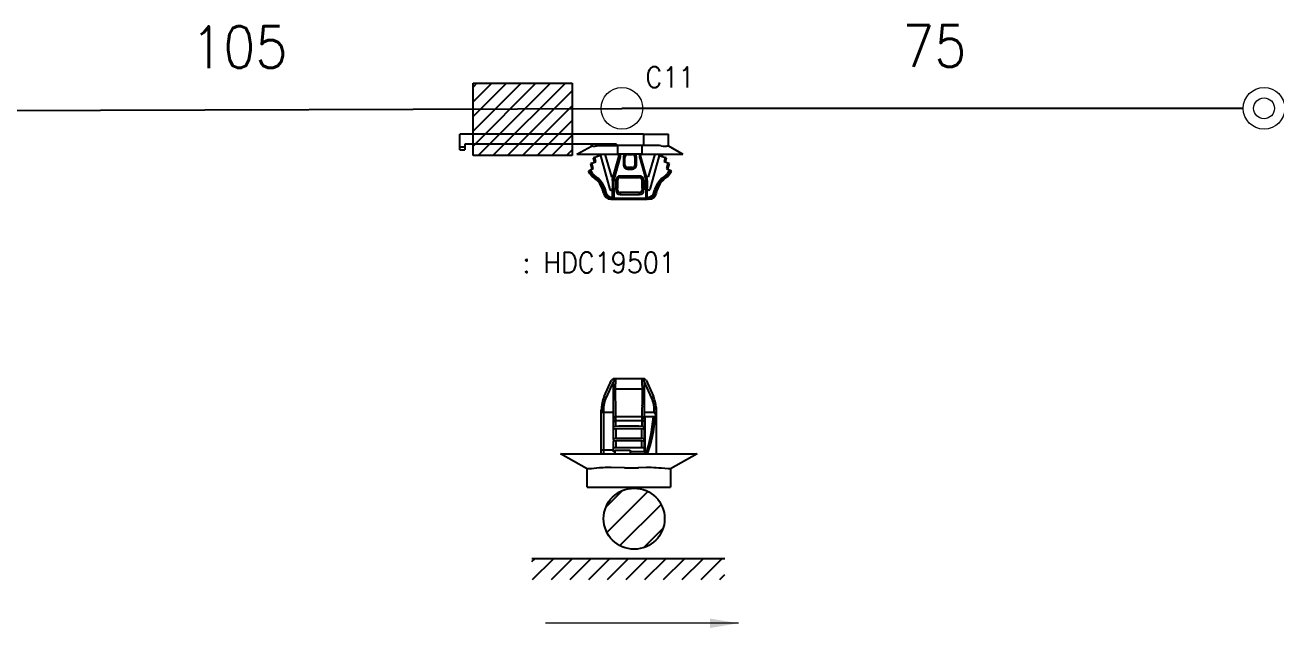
# Model space of a CAD drawing. Header units: inches. Extents: x 47316 to 59086, y 3141 to 11743.
# Drawn here: x 58626.4 to 58776.5, y 7180.2 to 7252.5 of the extents above; entities that cross this region are included whole.
import ezdxf

# ---------------------------------------------------------------- set-up
doc = ezdxf.new("R2010")
doc.units = ezdxf.units.IN
doc.header["$MEASUREMENT"] = 0
doc.layers.add('Beschreibung', color=7, linetype='Continuous', lineweight=25)
doc.styles.get("Standard").update_dxf_attribs({"font": ''})
doc.styles.get('Standard').set_extended_font_data('SimSun')
doc.linetypes.add('_VH_OTCON', pattern='A,0.0001,[7,VeSys.shx,S=0.1,R=0,X=0,Y=0],-0.4,[7,VeSys.shx,S=0.1,R=0,X=0,Y=0],-0.4,["X",Standard,S=1,R=0,X=-0.5,Y=-0.5],-0.0001,[7,VeSys.shx,S=0.1,R=0,X=0,Y=0],-0.4', length=1.2002)

msp = doc.modelspace()

# ---------------------------------------------------------------- linework, layer by layer
at = {"color": 0, "lineweight": -3}
for p, q in [((58687.71, 7245.56), (58680.18, 7238.02)), ((58685.94, 7245.56), (58680.18, 7239.79)), ((58684.18, 7245.56), (58680.18, 7241.56)), ((58682.41, 7245.56), (58680.18, 7243.33)), ((58680.64, 7245.56), (58680.18, 7245.09)), ((58680.18, 7236.87), (58680.18, 7245.56)), ((58680.18, 7245.56), (58692.08, 7245.56)), ((58689.48, 7245.56), (58680.79, 7236.87)), ((58691.25, 7245.56), (58682.56, 7236.87)), ((58692.08, 7245.56), (58692.08, 7236.87)), ((58692.08, 7244.63), (58684.32, 7236.87)), ((58692.08, 7242.86), (58686.09, 7236.87)), ((58692.08, 7241.09), (58687.86, 7236.87)), ((58700.62, 7239.43), (58678.6, 7239.43)), ((58692.08, 7239.32), (58689.63, 7236.87)), ((58697.38, 7238.23), (58679.2, 7238.23)), ((58695.78, 7238.08), (58696.84, 7238.1)), ((58696.84, 7238.1), (58697.38, 7238.1)), ((58701.39, 7238.1), (58700.62, 7238.1)), ((58701.96, 7238.1), (58701.39, 7238.1)), ((58692.08, 7236.87), (58680.18, 7236.87)), ((58692.08, 7237.56), (58691.4, 7236.87)), ((58695.98, 7232.37), (58696.07, 7232.13)), ((58696.07, 7232.13), (58696.22, 7231.92)), ((58696.23, 7232.2), (58696.17, 7232.33)), ((58696.22, 7231.92), (58696.38, 7231.79)), ((58696.38, 7232.01), (58696.23, 7232.2)), ((58696.58, 7231.88), (58696.38, 7232.01)), ((58696.38, 7231.79), (58696.58, 7231.69)), ((58696.74, 7231.83), (58696.58, 7231.88)), ((58696.91, 7231.81), (58696.74, 7231.83)), ((58701.14, 7231.82), (58701.08, 7231.81)), ((58701.39, 7231.87), (58701.14, 7231.82)), ((58701.6, 7232), (58701.39, 7231.87)), ((58701.57, 7231.77), (58701.77, 7231.92)), ((58701.75, 7232.18), (58701.6, 7232)), ((58701.84, 7232.41), (58701.75, 7232.18)), ((58701.77, 7231.92), (58701.92, 7232.13)), ((58701.92, 7232.13), (58702.01, 7232.37)), ((58696.58, 7231.69), (58696.79, 7231.64)), ((58696.79, 7231.64), (58696.91, 7231.63)), ((58696.95, 7231.64), (58696.98, 7231.65)), ((58696.98, 7231.65), (58697.07, 7231.72)), ((58701.01, 7231.65), (58700.91, 7231.72)), ((58701.04, 7231.64), (58701.01, 7231.65)), ((58701.08, 7231.63), (58701.33, 7231.67)), ((58701.33, 7231.67), (58701.57, 7231.77)), ((58697.26, 7209.85, 0), (58697.22, 7209.06, 0)), ((58697.28, 7210, 0), (58697.26, 7209.85, 0)), ((58697.29, 7210.04, 0), (58697.28, 7210, 0)), ((58697.3, 7210.05, 0), (58697.29, 7210.04, 0)), ((58697.31, 7210.06, 0), (58697.3, 7210.05, 0)), ((58697.31, 7210.06, 0), (58697.31, 7210.06, 0)), ((58700.42, 7210.06, 0), (58700.41, 7210.06, 0)), ((58700.43, 7210.05, 0), (58700.42, 7210.06, 0)), ((58700.42, 7210.06, 0), (58700.42, 7210.06, 0)), ((58700.44, 7210.03, 0), (58700.43, 7210.05, 0)), ((58700.46, 7209.95, 0), (58700.44, 7210.03, 0)), ((58700.48, 7209.67, 0), (58700.46, 7209.95, 0)), ((58700.51, 7208.83, 0), (58700.48, 7209.67, 0)), ((58697.22, 7209.06, 0), (58697.22, 7208.83, 0)), ((58702.15, 7206.66, 0), (58702.14, 7206.69, 0)), ((58702.15, 7206.59, 0), (58702.15, 7206.66, 0)), ((58695.56, 7206.1, 0), (58695.56, 7206.09, 0)), ((58695.56, 7206.09, 0), (58695.57, 7206.09, 0)), ((58695.57, 7206.09, 0), (58695.57, 7206.09, 0)), ((58695.57, 7206.09, 0), (58695.58, 7206.08, 0)), ((58695.58, 7206.08, 0), (58695.62, 7206.07, 0)), ((58695.62, 7206.07, 0), (58695.81, 7206.06, 0)), ((58697.03, 7204.26, 0), (58697.01, 7204.22, 0)), ((58697.05, 7204.28, 0), (58697.03, 7204.26, 0)), ((58697.11, 7204.32, 0), (58697.05, 7204.28, 0)), ((58697.26, 7204.35, 0), (58697.11, 7204.32, 0)), ((58700.54, 7204.34, 0), (58700.46, 7204.35, 0)), ((58700.67, 7204.29, 0), (58700.54, 7204.34, 0)), ((58700.71, 7204.25, 0), (58700.67, 7204.29, 0)), ((58700.71, 7204.22, 0), (58700.71, 7204.25, 0)), ((58695.56, 7201.6, 0), (58695.56, 7201.59, 0)), ((58695.56, 7201.59, 0), (58695.57, 7201.59, 0)), ((58695.57, 7201.59, 0), (58695.57, 7201.59, 0)), ((58695.57, 7201.59, 0), (58695.58, 7201.58, 0)), ((58695.58, 7201.58, 0), (58695.62, 7201.57, 0)), ((58695.62, 7201.57, 0), (58695.81, 7201.56, 0)), ((58701.04, 7201.09, 0), (58700.93, 7201.06, 0)), ((58701.16, 7201.19, 0), (58701.04, 7201.09, 0)), ((58693.87, 7199.28, 0), (58693.86, 7199.28, 0)), ((58693.86, 7199.28, 0), (58693.86, 7199.28, 0)), ((58693.92, 7199.29, 0), (58693.87, 7199.29, 0)), ((58693.87, 7199.29, 0), (58693.87, 7199.28, 0)), ((58694.39, 7199.29, 0), (58693.92, 7199.29, 0)), ((58701, 7199.42, 0), (58700, 7199.4, 0)), ((58701.49, 7199.42, 0), (58701, 7199.42, 0)), ((58703.83, 7199.29, 0), (58703.58, 7199.28, 0)), ((58703.85, 7199.29, 0), (58703.83, 7199.29, 0)), ((58703.86, 7199.29, 0), (58703.85, 7199.29, 0)), ((58703.86, 7199.28, 0), (58703.86, 7199.29, 0)), ((58703.86, 7199.28, 0), (58703.86, 7199.28, 0)), ((58703.86, 7199.28, 0), (58703.86, 7199.28, 0)), ((58696.12, 7194.69, 0), (58698.09, 7196.67, 0)), ((58696.22, 7191.65, 0), (58701.13, 7196.56, 0)), ((58697.77, 7190.06, 0), (58702.73, 7195.01, 0)), ((58700.67, 7189.82, 0), (58702.96, 7192.11, 0)), ((58687.24, 7188.15, 0), (58687.57, 7188.48, 0)), ((58710.39, 7188.48, 0), (58687.24, 7188.48, 0)), ((58687.32, 7185.99, 0), (58689.82, 7188.48, 0)), ((58689.57, 7185.99, 0), (58692.06, 7188.48, 0)), ((58691.81, 7185.99, 0), (58694.31, 7188.48, 0)), ((58694.06, 7185.99, 0), (58696.55, 7188.48, 0)), ((58696.3, 7185.99, 0), (58698.8, 7188.48, 0)), ((58698.55, 7185.99, 0), (58701.04, 7188.48, 0)), ((58700.79, 7185.99, 0), (58703.29, 7188.48, 0)), ((58703.04, 7185.99, 0), (58705.53, 7188.48, 0)), ((58705.28, 7185.99, 0), (58707.78, 7188.48, 0)), ((58707.53, 7185.99, 0), (58710.02, 7188.48, 0)), ((58709.77, 7185.99, 0), (58710.39, 7186.61, 0))]:
    msp.add_line(p, q, dxfattribs=at)
at = {"color": 0, "linetype": '_VH_OTCON', "lineweight": -2, "ltscale": 5}
for p in [(58604.99, 7242.22), (58772.58, 7242.54)]:
    msp.add_line(p, (58698.03, 7242.54), dxfattribs=at)
at = {"color": 0, "lineweight": -3, "ltscale": 0.065}
msp.add_line((58678.6, 7237.87), (58678.6, 7239.43), dxfattribs=at)
at = {"color": 0, "lineweight": -3, "ltscale": 0.055515}
for p, q in [((58700.62, 7239.43), (58700.62, 7238.1)), ((58693.86, 7197.06, 0), (58693.86, 7199.28, 0)), ((58703.86, 7199.28, 0), (58703.86, 7197.06, 0))]:
    msp.add_line(p, q, dxfattribs=at)
at = {"color": 0, "lineweight": -3, "ltscale": 0.125}
msp.add_line((58700.62, 7239.43), (58703.62, 7239.43), dxfattribs=at)
at = {"color": 0, "lineweight": -3, "ltscale": 0.058097}
msp.add_line((58703.62, 7238.04), (58703.62, 7239.43), dxfattribs=at)
at = {"color": 0, "lineweight": -3, "ltscale": 0.025}
for p, q in [((58679.2, 7237.87), (58678.6, 7237.87)), ((58678.6, 7237.57), (58679.2, 7237.57)), ((58698.69, 7237), (58699.29, 7237)), ((58699.29, 7235.44), (58698.69, 7235.44)), ((58698.69, 7235.26), (58699.29, 7235.26))]:
    msp.add_line(p, q, dxfattribs=at)
at = {"color": 0, "lineweight": -3, "ltscale": 0.0125}
for p, q in [((58678.6, 7237.57), (58678.6, 7237.87)), ((58679.2, 7237.87), (58679.2, 7237.57)), ((58697.67, 7236.73), (58697.67, 7237.03)), ((58700.31, 7236.73), (58700.31, 7237.03)), ((58695.81, 7201.56, 0), (58695.81, 7201.06, 0))]:
    msp.add_line(p, q, dxfattribs=at)
at = {"color": 0, "lineweight": -3, "ltscale": 0.015}
msp.add_line((58679.2, 7238.23), (58679.2, 7237.87), dxfattribs=at)
at = {"color": 0, "lineweight": -3, "ltscale": 0.082984}
msp.add_line((58692.64, 7237.03), (58694.38, 7238), dxfattribs=at)
at = {"color": 0, "lineweight": -3, "ltscale": 0.009625}
msp.add_line((58694.38, 7238), (58694.38, 7238.23), dxfattribs=at)
at = {"color": 0, "lineweight": -3, "ltscale": 0.031039}
msp.add_line((58695.03, 7238.03), (58695.78, 7238.08), dxfattribs=at)
at = {"color": 0, "lineweight": -3, "ltscale": 0.005515}
msp.add_line((58697.38, 7238.23), (58697.38, 7238.1), dxfattribs=at)
at = {"color": 0, "lineweight": -3, "ltscale": 0.0075}
for p, q in [((58697.38, 7238.1), (58697.56, 7238.1)), ((58700.62, 7238.1), (58700.44, 7238.1)), ((58698.39, 7236.7), (58698.21, 7236.7)), ((58699.77, 7236.7), (58699.59, 7236.7)), ((58698.39, 7235.74), (58698.21, 7235.74)), ((58698.69, 7235.44), (58698.69, 7235.26)), ((58699.29, 7235.44), (58699.29, 7235.26)), ((58699.77, 7235.74), (58699.59, 7235.74)), ((58697.34, 7233.94), (58697.52, 7233.94)), ((58697.34, 7233.88), (58697.52, 7233.88)), ((58697.82, 7234.24), (58697.82, 7234.42)), ((58700.16, 7234.24), (58700.16, 7234.42)), ((58700.46, 7233.94), (58700.64, 7233.94)), ((58700.46, 7233.88), (58700.64, 7233.88)), ((58696.91, 7231.81), (58696.91, 7231.63)), ((58701.08, 7231.81), (58701.08, 7231.63))]:
    msp.add_line(p, q, dxfattribs=at)
at = {"color": 0, "lineweight": -3, "ltscale": 0.044551}
msp.add_line((58697.56, 7237.03), (58697.56, 7238.1), dxfattribs=at)
at = {"color": 0, "lineweight": -3, "ltscale": 0.12}
for p, q in [((58700.44, 7238.1), (58697.56, 7238.1)), ((58700.44, 7237.03), (58697.56, 7237.03))]:
    msp.add_line(p, q, dxfattribs=at)
at = {"color": 0, "lineweight": -3, "ltscale": 0.001282}
msp.add_line((58700.44, 7238.1), (58700.44, 7238.07), dxfattribs=at)
at = {"color": 0, "lineweight": -3, "ltscale": 0.04327}
msp.add_line((58700.44, 7238.07), (58700.44, 7237.03), dxfattribs=at)
at = {"color": 0, "lineweight": -3, "ltscale": 0.000679}
msp.add_line((58703.62, 7238.04), (58703.6, 7238.04), dxfattribs=at)
at = {"color": 0, "lineweight": -3, "ltscale": 0.083533}
msp.add_line((58703.62, 7238.04), (58705.36, 7237.03), dxfattribs=at)
at = {"color": 0, "lineweight": -3, "ltscale": 0.027465}
for p, q in [((58692.64, 7237.03), (58693.29, 7237.03)), ((58704.7, 7237.03), (58705.36, 7237.03))]:
    msp.add_line(p, q, dxfattribs=at)
at = {"color": 0, "lineweight": -3, "ltscale": 0.177535}
for p, q in [((58693.29, 7237.03), (58697.56, 7237.03)), ((58700.44, 7237.03), (58704.7, 7237.03))]:
    msp.add_line(p, q, dxfattribs=at)
at = {"color": 0, "lineweight": -3, "ltscale": 0.007528}
msp.add_line((58694.77, 7236.64), (58694.6, 7236.59), dxfattribs=at)
at = {"color": 0, "lineweight": -3, "ltscale": 0.021471}
for p, q in [((58694.6, 7236.59), (58694.72, 7236.09)), ((58694.89, 7236.14), (58694.77, 7236.64)), ((58703.22, 7236.64), (58703.09, 7236.14)), ((58703.27, 7236.09), (58703.39, 7236.59))]:
    msp.add_line(p, q, dxfattribs=at)
at = {"color": 0, "lineweight": -3, "ltscale": 0.030681}
for p, q in [((58695.47, 7236.88), (58694.77, 7236.64)), ((58702.52, 7236.88), (58703.22, 7236.64))]:
    msp.add_line(p, q, dxfattribs=at)
at = {"color": 0, "lineweight": -3, "ltscale": 0.002501}
for p, q in [((58695.1, 7237.03), (58695.11, 7236.97)), ((58702.88, 7236.97), (58702.88, 7237.03))]:
    msp.add_line(p, q, dxfattribs=at)
at = {"color": 0, "lineweight": -3, "ltscale": 0.008851}
for p, q in [((58695.11, 7236.97), (58695.11, 7236.76)), ((58702.88, 7236.97), (58702.88, 7236.76))]:
    msp.add_line(p, q, dxfattribs=at)
at = {"color": 0, "lineweight": -3, "ltscale": 0.013976}
for p, q in [((58695.11, 7236.97), (58695.44, 7236.97)), ((58702.55, 7236.97), (58702.88, 7236.97))]:
    msp.add_line(p, q, dxfattribs=at)
at = {"color": 0, "lineweight": -3, "ltscale": 0.002595}
for p, q in [((58695.44, 7236.97), (58695.42, 7237.03)), ((58702.56, 7237.03), (58702.55, 7236.97))]:
    msp.add_line(p, q, dxfattribs=at)
at = {"color": 0, "lineweight": -3, "ltscale": 0.003887}
for p, q in [((58695.44, 7236.97), (58695.47, 7236.88)), ((58702.55, 7236.97), (58702.52, 7236.88))]:
    msp.add_line(p, q, dxfattribs=at)
at = {"color": 0, "lineweight": -3, "ltscale": 0.175583}
for p, q in [((58695.47, 7236.88), (58696.59, 7232.82)), ((58702.52, 7236.88), (58701.4, 7232.82))]:
    msp.add_line(p, q, dxfattribs=at)
at = {"color": 0, "lineweight": -3, "ltscale": 0.117275}
for p, q in [((58695.99, 7237.03), (58696.79, 7234.33)), ((58701.99, 7237.03), (58701.2, 7234.33))]:
    msp.add_line(p, q, dxfattribs=at)
at = {"color": 0, "lineweight": -3, "ltscale": 0.11676}
for p, q in [((58696.92, 7234.03), (58697.67, 7236.73)), ((58697.82, 7236.71), (58697.07, 7234.01)), ((58700.16, 7236.71), (58700.91, 7234.01)), ((58701.06, 7234.03), (58700.31, 7236.73))]:
    msp.add_line(p, q, dxfattribs=at)
at = {"color": 0, "lineweight": -3, "ltscale": 0.006308}
for p, q in [((58697.82, 7236.71), (58697.67, 7236.73)), ((58700.16, 7236.71), (58700.31, 7236.73)), ((58697.07, 7234.01), (58696.92, 7234.03)), ((58700.91, 7234.01), (58701.06, 7234.03))]:
    msp.add_line(p, q, dxfattribs=at)
at = {"color": 0, "lineweight": -3, "ltscale": 0.013352}
for p, q in [((58697.82, 7237.03), (58697.82, 7236.71)), ((58700.16, 7237.03), (58700.16, 7236.71)), ((58695.56, 7201.06, 0), (58695.56, 7201.6, 0))]:
    msp.add_line(p, q, dxfattribs=at)
at = {"color": 0, "lineweight": -3, "ltscale": 0.04}
for p, q in [((58698.21, 7236.7), (58698.21, 7235.74)), ((58698.39, 7235.74), (58698.39, 7236.7)), ((58699.59, 7236.7), (58699.59, 7235.74)), ((58699.77, 7235.74), (58699.77, 7236.7))]:
    msp.add_line(p, q, dxfattribs=at)
at = {"color": 0, "lineweight": -3, "ltscale": 0.001247}
for p, q in [((58698.69, 7237.03), (58698.69, 7237)), ((58699.29, 7237.03), (58699.29, 7237))]:
    msp.add_line(p, q, dxfattribs=at)
at = {"color": 0, "lineweight": -3, "ltscale": 0.007529}
for p, q in [((58703.39, 7236.59), (58703.22, 7236.64)), ((58694.43, 7235.98), (58694.25, 7235.92)), ((58703.73, 7235.92), (58703.56, 7235.98))]:
    msp.add_line(p, q, dxfattribs=at)
at = {"color": 0, "lineweight": -3, "ltscale": 0.003397}
for p, q in [((58694.01, 7235.02), (58694.09, 7235.06)), ((58703.97, 7235.02), (58703.9, 7235.06))]:
    msp.add_line(p, q, dxfattribs=at)
at = {"color": 0, "lineweight": -3, "ltscale": 0.019002}
for p, q in [((58694.24, 7234.63), (58694.01, 7235.02)), ((58703.75, 7234.63), (58703.97, 7235.02))]:
    msp.add_line(p, q, dxfattribs=at)
at = {"color": 0, "lineweight": -3, "ltscale": 0.007407}
for p, q in [((58694.25, 7235.14), (58694.09, 7235.06)), ((58703.9, 7235.06), (58703.74, 7235.14))]:
    msp.add_line(p, q, dxfattribs=at)
at = {"color": 0, "lineweight": -3, "ltscale": 0.020802}
for p, q in [((58694.09, 7235.06), (58694.33, 7234.63)), ((58703.66, 7234.63), (58703.9, 7235.06))]:
    msp.add_line(p, q, dxfattribs=at)
at = {"color": 0, "lineweight": -3, "ltscale": 0.029976}
for p, q in [((58694.25, 7235.92), (58694.43, 7235.23)), ((58703.56, 7235.23), (58703.73, 7235.92))]:
    msp.add_line(p, q, dxfattribs=at)
at = {"color": 0, "lineweight": -3, "ltscale": 0.016059}
for p, q in [((58694.59, 7235.31), (58694.25, 7235.14)), ((58703.4, 7235.31), (58703.74, 7235.14))]:
    msp.add_line(p, q, dxfattribs=at)
at = {"color": 0, "lineweight": -3, "ltscale": 0.020348}
for p, q in [((58694.49, 7234.71), (58694.25, 7235.14)), ((58703.74, 7235.14), (58703.5, 7234.71))]:
    msp.add_line(p, q, dxfattribs=at)
at = {"color": 0, "lineweight": -3, "ltscale": 0.020678}
for p, q in [((58694.43, 7235.98), (58694.89, 7236.14)), ((58703.56, 7235.98), (58703.09, 7236.14))]:
    msp.add_line(p, q, dxfattribs=at)
at = {"color": 0, "lineweight": -3, "ltscale": 0.029038}
for p, q in [((58694.59, 7235.31), (58694.43, 7235.98)), ((58703.56, 7235.98), (58703.4, 7235.31))]:
    msp.add_line(p, q, dxfattribs=at)
at = {"color": 0, "lineweight": -3, "ltscale": 0.004089}
for p, q in [((58694.33, 7234.63), (58694.24, 7234.63)), ((58703.66, 7234.63), (58703.75, 7234.63))]:
    msp.add_line(p, q, dxfattribs=at)
at = {"color": 0, "lineweight": -3, "ltscale": 0.007382}
for p, q in [((58694.49, 7234.71), (58694.33, 7234.63)), ((58703.66, 7234.63), (58703.5, 7234.71))]:
    msp.add_line(p, q, dxfattribs=at)
at = {"color": 0, "lineweight": -3, "ltscale": 0.004225}
for p, q in [((58694.49, 7234.36), (58694.59, 7234.36)), ((58703.5, 7234.36), (58703.4, 7234.36))]:
    msp.add_line(p, q, dxfattribs=at)
at = {"color": 0, "lineweight": -3, "ltscale": 0.007452}
for p, q in [((58694.69, 7234.51), (58694.59, 7234.36)), ((58703.4, 7234.36), (58703.3, 7234.51))]:
    msp.add_line(p, q, dxfattribs=at)
at = {"color": 0, "lineweight": -3, "ltscale": 0.009097}
for p, q in [((58696.79, 7234.33), (58697.01, 7234.33)), ((58701.2, 7234.33), (58700.98, 7234.33))]:
    msp.add_line(p, q, dxfattribs=at)
at = {"color": 0, "lineweight": -3, "ltscale": 0.006314}
for p, q in [((58696.92, 7233.88), (58696.92, 7234.03)), ((58701.06, 7233.88), (58701.06, 7234.03)), ((58695.81, 7206.31, 0), (58695.81, 7206.06, 0))]:
    msp.add_line(p, q, dxfattribs=at)
at = {"color": 0, "lineweight": -3, "ltscale": 0.038472}
for p, q in [((58696.92, 7233.88), (58696.92, 7232.96)), ((58701.06, 7233.88), (58701.06, 7232.96))]:
    msp.add_line(p, q, dxfattribs=at)
at = {"color": 0, "lineweight": -3, "ltscale": 0.00625}
for p, q in [((58697.07, 7233.88), (58696.92, 7233.88)), ((58700.91, 7233.88), (58701.06, 7233.88)), ((58695.92, 7207.96, 0), (58696.14, 7207.85, 0)), ((58701.58, 7207.85, 0), (58701.81, 7207.96, 0)), ((58695.56, 7206.31, 0), (58695.81, 7206.31, 0))]:
    msp.add_line(p, q, dxfattribs=at)
at = {"color": 0, "lineweight": -3, "ltscale": 0.005462}
for p, q in [((58697.07, 7234.01), (58697.07, 7233.88)), ((58700.91, 7234.01), (58700.91, 7233.88)), ((58695.56, 7206.1, 0), (58695.56, 7206.31, 0))]:
    msp.add_line(p, q, dxfattribs=at)
at = {"color": 0, "lineweight": -3, "ltscale": 0.041036}
for p, q in [((58697.07, 7232.9), (58697.07, 7233.88)), ((58697.34, 7232.9), (58697.34, 7233.88)), ((58700.64, 7233.88), (58700.64, 7232.9)), ((58700.91, 7232.9), (58700.91, 7233.88))]:
    msp.add_line(p, q, dxfattribs=at)
at = {"color": 0, "lineweight": -3, "ltscale": 0.01125}
for p, q in [((58697.34, 7233.88), (58697.07, 7233.88)), ((58700.64, 7233.88), (58700.91, 7233.88)), ((58697.34, 7232.9), (58697.07, 7232.9)), ((58700.64, 7232.9), (58700.91, 7232.9))]:
    msp.add_line(p, q, dxfattribs=at)
at = {"color": 0, "lineweight": -3, "ltscale": 0.002564}
for p, q in [((58697.34, 7233.94), (58697.34, 7233.88)), ((58697.52, 7233.88), (58697.52, 7233.94)), ((58700.46, 7233.94), (58700.46, 7233.88)), ((58700.64, 7233.88), (58700.64, 7233.94))]:
    msp.add_line(p, q, dxfattribs=at)
at = {"color": 0, "lineweight": -3, "ltscale": 0.037959}
for p, q in [((58697.52, 7233.88), (58697.52, 7232.97)), ((58700.46, 7232.97), (58700.46, 7233.88))]:
    msp.add_line(p, q, dxfattribs=at)
at = {"color": 0, "lineweight": -3, "ltscale": 0.0975}
for p, q in [((58700.16, 7234.42), (58697.82, 7234.42)), ((58697.82, 7234.24), (58700.16, 7234.24)), ((58700.16, 7232.44), (58697.82, 7232.44)), ((58697.82, 7232.19), (58700.16, 7232.19))]:
    msp.add_line(p, q, dxfattribs=at)
at = {"color": 0, "lineweight": -3, "ltscale": 0.006544}
for p, q in [((58695.83, 7232.37), (58695.98, 7232.37)), ((58702.16, 7232.37), (58702.01, 7232.37))]:
    msp.add_line(p, q, dxfattribs=at)
at = {"color": 0, "lineweight": -3, "ltscale": 0.00714}
for p, q in [((58696.15, 7232.41), (58695.98, 7232.37)), ((58702.01, 7232.37), (58701.84, 7232.41))]:
    msp.add_line(p, q, dxfattribs=at)
at = {"color": 0, "lineweight": -3, "ltscale": 0.0015}
for p, q in [((58696.74, 7232.71), (58696.77, 7232.71)), ((58701.25, 7232.71), (58701.21, 7232.71))]:
    msp.add_line(p, q, dxfattribs=at)
at = {"color": 0, "lineweight": -3, "ltscale": 0.000579}
for p, q in [((58696.92, 7231.81), (58696.91, 7231.81)), ((58701.08, 7231.81), (58701.06, 7231.81))]:
    msp.add_line(p, q, dxfattribs=at)
at = {"color": 0, "lineweight": -3, "ltscale": 0.048384}
for p, q in [((58696.92, 7231.8), (58696.92, 7232.96)), ((58701.06, 7231.8), (58701.06, 7232.96))]:
    msp.add_line(p, q, dxfattribs=at)
at = {"color": 0, "lineweight": -3, "ltscale": 0.004472}
msp.add_line((58696.92, 7231.69), (58696.92, 7231.8), dxfattribs=at)
at = {"color": 0, "lineweight": -3, "ltscale": 0.048964}
for p, q in [((58697.07, 7232.9), (58697.07, 7231.72)), ((58700.91, 7232.9), (58700.91, 7231.72))]:
    msp.add_line(p, q, dxfattribs=at)
at = {"color": 0, "lineweight": -3, "ltscale": 0.009477}
for p, q in [((58697.34, 7232.9), (58697.34, 7232.67)), ((58697.52, 7232.74), (58697.52, 7232.97)), ((58700.46, 7232.97), (58700.46, 7232.74)), ((58700.64, 7232.67), (58700.64, 7232.9))]:
    msp.add_line(p, q, dxfattribs=at)
at = {"color": 0, "lineweight": -3, "ltscale": 0.010578}
for p, q in [((58697.82, 7232.44), (58697.82, 7232.19)), ((58700.16, 7232.19), (58700.16, 7232.44))]:
    msp.add_line(p, q, dxfattribs=at)
at = {"color": 0, "lineweight": -3, "ltscale": 0.004469}
msp.add_line((58701.06, 7231.8), (58701.06, 7231.69), dxfattribs=at)
at = {"color": 0, "lineweight": -3, "ltscale": 0.008254}
for p, q in [((58696.71, 7231.63), (58696.91, 7231.63)), ((58701.28, 7231.63), (58701.08, 7231.63))]:
    msp.add_line(p, q, dxfattribs=at)
at = {"color": 0, "lineweight": -3, "ltscale": 0.000952}
msp.add_line((58696.91, 7231.63), (58696.93, 7231.63), dxfattribs=at)
at = {"color": 0, "lineweight": -3, "ltscale": 0.002334}
msp.add_line((58696.92, 7231.69), (58696.92, 7231.64), dxfattribs=at)
at = {"color": 0, "lineweight": -3, "ltscale": 0.000981}
for p, q in [((58696.95, 7231.64), (58696.92, 7231.64)), ((58701.04, 7231.64), (58701.06, 7231.64))]:
    msp.add_line(p, q, dxfattribs=at)
at = {"color": 0, "lineweight": -3, "ltscale": 0.000373}
for p, q in [((58696.92, 7231.64), (58696.93, 7231.63)), ((58701.06, 7231.64), (58701.06, 7231.63))]:
    msp.add_line(p, q, dxfattribs=at)
at = {"color": 0, "lineweight": -3, "ltscale": 0.002639}
for p, q in [((58696.93, 7231.63), (58697, 7231.63)), ((58701.06, 7231.63), (58700.99, 7231.63))]:
    msp.add_line(p, q, dxfattribs=at)
at = {"color": 0, "lineweight": -3, "ltscale": 0.002032}
for p, q in [((58697, 7231.63), (58696.95, 7231.64)), ((58700.99, 7231.63), (58701.04, 7231.64))]:
    msp.add_line(p, q, dxfattribs=at)
at = {"color": 0, "lineweight": -3, "ltscale": 0.166478}
msp.add_line((58697, 7231.63), (58700.99, 7231.63), dxfattribs=at)
at = {"color": 0, "lineweight": -3, "ltscale": 0.16}
msp.add_line((58700.91, 7231.72), (58697.07, 7231.72), dxfattribs=at)
at = {"color": 0, "lineweight": -3, "ltscale": 0.002337}
msp.add_line((58701.06, 7231.69), (58701.06, 7231.64), dxfattribs=at)
at = {"color": 0, "lineweight": -3, "ltscale": 0.000902}
msp.add_line((58701.06, 7231.63), (58701.08, 7231.63), dxfattribs=at)
at = {"color": 0, "lineweight": -3, "ltscale": 0.053693}
for p, q in [((58695.92, 7207.96, 0), (58696.8, 7209.91, 0)), ((58700.93, 7209.91, 0), (58701.81, 7207.96, 0))]:
    msp.add_line(p, q, dxfattribs=at)
at = {"color": 0, "lineweight": -3, "ltscale": 0.053057}
for p, q in [((58697.01, 7209.79, 0), (58696.14, 7207.85, 0)), ((58701.58, 7207.85, 0), (58700.71, 7209.79, 0))]:
    msp.add_line(p, q, dxfattribs=at)
at = {"color": 0, "lineweight": -3, "ltscale": 0.006045}
for p, q in [((58696.99, 7210.06, 0), (58697.23, 7210.06, 0)), ((58700.5, 7210.06, 0), (58700.74, 7210.06, 0))]:
    msp.add_line(p, q, dxfattribs=at)
at = {"color": 0, "lineweight": -3, "ltscale": 0.000905}
for p, q in [((58697.03, 7210.06, 0), (58696.99, 7210.06, 0)), ((58700.74, 7210.06, 0), (58700.7, 7210.06, 0))]:
    msp.add_line(p, q, dxfattribs=at)
at = {"color": 0, "lineweight": -3, "ltscale": 0.024651}
msp.add_line((58697.01, 7208.78, 0), (58697.01, 7209.76, 0), dxfattribs=at)
at = {"color": 0, "lineweight": -3, "ltscale": 0.005143}
for p, q in [((58697.23, 7210.06, 0), (58697.03, 7210.06, 0)), ((58700.7, 7210.06, 0), (58700.5, 7210.06, 0))]:
    msp.add_line(p, q, dxfattribs=at)
at = {"color": 0, "lineweight": -3, "ltscale": 0.002066}
for p, q in [((58697.23, 7210.06, 0), (58697.31, 7210.06, 0)), ((58700.41, 7210.06, 0), (58700.5, 7210.06, 0))]:
    msp.add_line(p, q, dxfattribs=at)
at = {"color": 0, "lineweight": -3, "ltscale": 0.0775}
for p, q in [((58700.41, 7210.06, 0), (58697.31, 7210.06, 0)), ((58700.41, 7204.08, 0), (58697.31, 7204.08, 0)), ((58700.41, 7202.91, 0), (58697.31, 7202.91, 0)), ((58700.41, 7202.64, 0), (58697.31, 7202.64, 0)), ((58700.41, 7201.81, 0), (58697.31, 7201.81, 0))]:
    msp.add_line(p, q, dxfattribs=at)
at = {"color": 0, "lineweight": -3, "ltscale": 0.021668}
msp.add_line((58700.71, 7209.76, 0), (58700.71, 7208.89, 0), dxfattribs=at)
at = {"color": 0, "lineweight": -3, "ltscale": 0.053395}
for p, q in [((58697.01, 7206.64, 0), (58697.01, 7208.78, 0)), ((58700.71, 7208.78, 0), (58700.71, 7206.64, 0))]:
    msp.add_line(p, q, dxfattribs=at)
at = {"color": 0, "lineweight": -3, "ltscale": 0.08209}
msp.add_line((58700.51, 7208.83, 0), (58697.22, 7208.83, 0), dxfattribs=at)
at = {"color": 0, "lineweight": -3, "ltscale": 0.002983}
msp.add_line((58700.71, 7208.89, 0), (58700.71, 7208.78, 0), dxfattribs=at)
at = {"color": 0, "lineweight": -3, "ltscale": 0.034162}
for p, q in [((58697.01, 7205.27, 0), (58697.01, 7206.64, 0)), ((58700.71, 7206.64, 0), (58700.71, 7205.27, 0))]:
    msp.add_line(p, q, dxfattribs=at)
at = {"color": 0, "lineweight": -3, "ltscale": 0.00605}
msp.add_line((58702.14, 7206.69, 0), (58701.9, 7206.67, 0), dxfattribs=at)
at = {"color": 0, "lineweight": -3, "ltscale": 0.015327}
msp.add_line((58701.9, 7206.06, 0), (58701.9, 7206.67, 0), dxfattribs=at)
at = {"color": 0, "lineweight": -3, "ltscale": 0.028114}
msp.add_line((58702.14, 7206.69, 0), (58702.14, 7205.56, 0), dxfattribs=at)
at = {"color": 0, "lineweight": -3, "ltscale": 0.131314}
msp.add_line((58702.16, 7206.31, 0), (58702.16, 7201.06, 0), dxfattribs=at)
at = {"color": 0, "lineweight": -3, "ltscale": 0.1125}
for p, q in [((58695.56, 7201.6, 0), (58695.56, 7206.1, 0)), ((58695.81, 7206.06, 0), (58695.81, 7201.56, 0)), ((58700.81, 7201.06, 0), (58700.81, 7205.56, 0))]:
    msp.add_line(p, q, dxfattribs=at)
at = {"color": 0, "lineweight": -3, "ltscale": 0.03}
for p, q in [((58695.81, 7206.06, 0), (58697.01, 7206.06, 0)), ((58695.81, 7201.56, 0), (58697.01, 7201.56, 0))]:
    msp.add_line(p, q, dxfattribs=at)
at = {"color": 0, "lineweight": -3, "ltscale": 0.008564}
for p, q in [((58697.01, 7204.93, 0), (58697.01, 7205.27, 0)), ((58700.71, 7205.27, 0), (58700.71, 7204.93, 0))]:
    msp.add_line(p, q, dxfattribs=at)
at = {"color": 0, "lineweight": -3, "ltscale": 0.017713}
for p, q in [((58697.01, 7204.22, 0), (58697.01, 7204.93, 0)), ((58700.71, 7204.93, 0), (58700.71, 7204.22, 0))]:
    msp.add_line(p, q, dxfattribs=at)
at = {"color": 0, "lineweight": -3, "ltscale": 0.018102}
for p, q in [((58697.26, 7205.08, 0), (58697.26, 7204.35, 0)), ((58700.46, 7204.35, 0), (58700.47, 7205.08, 0))]:
    msp.add_line(p, q, dxfattribs=at)
at = {"color": 0, "lineweight": -3, "ltscale": 0.080151}
msp.add_line((58697.26, 7205.08, 0), (58700.47, 7205.08, 0), dxfattribs=at)
at = {"color": 0, "lineweight": -3, "ltscale": 0.079191}
msp.add_line((58700.45, 7205.53, 0), (58697.28, 7205.53, 0), dxfattribs=at)
at = {"color": 0, "lineweight": -3, "ltscale": 0.029565}
msp.add_line((58700.71, 7206.06, 0), (58701.9, 7206.06, 0), dxfattribs=at)
at = {"color": 0, "lineweight": -3, "ltscale": 0.025266}
msp.add_line((58700.81, 7205.56, 0), (58701.82, 7205.56, 0), dxfattribs=at)
at = {"color": 0, "lineweight": -3, "ltscale": 0.006094}
msp.add_line((58701.82, 7205.56, 0), (58702.07, 7205.56, 0), dxfattribs=at)
at = {"color": 0, "lineweight": -3, "ltscale": 0.00175}
msp.add_line((58702.14, 7205.56, 0), (58702.07, 7205.56, 0), dxfattribs=at)
at = {"color": 0, "lineweight": -3, "ltscale": 0.00704}
for p, q in [((58697.01, 7203.94, 0), (58697.01, 7204.22, 0)), ((58700.71, 7204.22, 0), (58700.71, 7203.94, 0))]:
    msp.add_line(p, q, dxfattribs=at)
at = {"color": 0, "lineweight": -3, "ltscale": 0.028176}
for p, q in [((58697.01, 7202.81, 0), (58697.01, 7203.94, 0)), ((58700.71, 7203.94, 0), (58700.71, 7202.81, 0))]:
    msp.add_line(p, q, dxfattribs=at)
at = {"color": 0, "lineweight": -3, "ltscale": 0.029086}
for p, q in [((58697.31, 7204.08, 0), (58697.31, 7202.91, 0)), ((58700.41, 7202.91, 0), (58700.41, 7204.08, 0))]:
    msp.add_line(p, q, dxfattribs=at)
at = {"color": 0, "lineweight": -3, "ltscale": 0.006732}
for p, q in [((58697.01, 7202.81, 0), (58697.01, 7202.54, 0)), ((58700.71, 7202.54, 0), (58700.71, 7202.81, 0))]:
    msp.add_line(p, q, dxfattribs=at)
at = {"color": 0, "lineweight": -3, "ltscale": 0.020833}
for p, q in [((58697.01, 7201.71, 0), (58697.01, 7202.54, 0)), ((58697.31, 7202.64, 0), (58697.31, 7201.81, 0)), ((58700.41, 7201.81, 0), (58700.41, 7202.64, 0)), ((58700.71, 7202.54, 0), (58700.71, 7201.71, 0))]:
    msp.add_line(p, q, dxfattribs=at)
at = {"color": 0, "lineweight": -3, "ltscale": 0.1025}
for p, q in [((58690.66, 7201.06, 0), (58694.76, 7201.06, 0)), ((58702.96, 7201.06, 0), (58707.06, 7201.06, 0))]:
    msp.add_line(p, q, dxfattribs=at)
at = {"color": 0, "lineweight": -3, "ltscale": 0.088935}
msp.add_line((58693.77, 7199.33, 0), (58690.66, 7201.06, 0), dxfattribs=at)
at = {"color": 0, "lineweight": -3, "ltscale": 0.205}
msp.add_line((58694.76, 7201.06, 0), (58702.96, 7201.06, 0), dxfattribs=at)
at = {"color": 0, "lineweight": -3, "ltscale": 0.009989}
for p, q in [((58697.01, 7201.31, 0), (58697.01, 7201.71, 0)), ((58700.71, 7201.71, 0), (58700.71, 7201.31, 0))]:
    msp.add_line(p, q, dxfattribs=at)
at = {"color": 0, "lineweight": -3, "ltscale": 0.005}
msp.add_line((58697.21, 7201.31, 0), (58697.01, 7201.31, 0), dxfattribs=at)
at = {"color": 0, "lineweight": -3, "ltscale": 0.045}
msp.add_line((58697.21, 7201.52, 0), (58699.01, 7201.52, 0), dxfattribs=at)
at = {"color": 0, "lineweight": -3, "ltscale": 0.008849}
msp.add_line((58697.21, 7201.16, 0), (58697.21, 7201.52, 0), dxfattribs=at)
at = {"color": 0, "lineweight": -3, "ltscale": 0.011349}
msp.add_line((58699.01, 7201.52, 0), (58699.01, 7201.06, 0), dxfattribs=at)
at = {"color": 0, "lineweight": -3, "ltscale": 0.0425}
msp.add_line((58700.71, 7201.31, 0), (58699.01, 7201.31, 0), dxfattribs=at)
at = {"color": 0, "lineweight": -3, "ltscale": 0.0025}
msp.add_line((58700.71, 7201.56, 0), (58700.81, 7201.56, 0), dxfattribs=at)
at = {"color": 0, "lineweight": -3, "ltscale": 0.002888}
msp.add_line((58700.81, 7201.06, 0), (58700.93, 7201.06, 0), dxfattribs=at)
at = {"color": 0, "lineweight": -3, "ltscale": 0.091569}
msp.add_line((58707.06, 7201.06, 0), (58703.86, 7199.28, 0), dxfattribs=at)
at = {"color": 0, "lineweight": -3, "ltscale": 0.002634}
msp.add_line((58693.86, 7199.28, 0), (58693.77, 7199.33, 0), dxfattribs=at)
at = {"color": 0, "lineweight": -3, "ltscale": 0.024344}
msp.add_line((58695.36, 7199.38, 0), (58694.39, 7199.29, 0), dxfattribs=at)
at = {"color": 0, "lineweight": -3, "ltscale": 0.040122}
msp.add_line((58698.35, 7199.39, 0), (58696.74, 7199.42, 0), dxfattribs=at)
at = {"color": 0, "lineweight": -3, "ltscale": 0.001289}
msp.add_line((58701.54, 7199.42, 0), (58701.49, 7199.42, 0), dxfattribs=at)
at = {"color": 0, "lineweight": -3, "ltscale": 0.020257}
msp.add_line((58703.58, 7199.28, 0), (58702.78, 7199.34, 0), dxfattribs=at)
at = {"color": 0, "lineweight": -3, "ltscale": 0.25}
msp.add_line((58693.86, 7197.06, 0), (58703.86, 7197.06, 0), dxfattribs=at)
at = {"color": 0, "linetype": 'Continuous', "lineweight": 15}
for centre, radius in [((58698.03, 7242.54), 2.5), ((58775.08, 7242.54), 2.5), ((58775.08, 7242.54), 1.25)]:
    msp.add_circle(centre, radius, dxfattribs=at)
at = {"color": 0, "lineweight": -3}
msp.add_circle((58699.5, 7193.29, 0), 3.66, dxfattribs=at)
for centre, radius, start, end in [((58694.52, 7237.21), 0.806, 88.1409, 100.2151), ((58694.65, 7244.95), 6.94, 269.1117, 271.4481), ((58694.64, 7243.45), 5.43, 271.9859, 274.1531), ((58701.42, 7223.64), 14.47, 84.6901, 87.8565), ((58703.54, 7246.81), 8.81, 264.9195, 267.5835), ((58703.27, 7241.1), 3.09, 267.9923, 271.0607), ((58703.3, 7240.14), 2.12, 270.9161, 278.1638), ((58698.69, 7236.7), 0.48, 136.5678, 180), ((58698.69, 7236.7), 0.3, 90, 180), ((58699.29, 7236.7), 0.3, 360, 90), ((58699.29, 7236.7), 0.48, 360, 43.4322), ((58698.69, 7235.74), 0.48, 180, 270), ((58698.69, 7235.74), 0.3, 180, 270), ((58699.29, 7235.74), 0.48, 270, 360), ((58699.29, 7235.74), 0.3, 270, 360), ((58694.89, 7234.99), 0.75, 209.0124, 237.7148), ((58694.99, 7234.99), 0.753, 209.3426, 238.096), ((58694.99, 7235), 0.575, 209.6257, 238.3672), ((58692.9, 7231.84), 2.97, 10.2704, 57.7148), ((58692.97, 7231.72), 3.1, 37.0411, 58.4228), ((58692.96, 7231.72), 3.28, 36.9174, 58.249), ((58693.1, 7231.81), 2.94, 11.1336, 37.1861), ((58693.08, 7231.81), 3.13, 11.0124, 36.913), ((58697.82, 7233.94), 0.48, 90, 180), ((58697.82, 7233.94), 0.3, 90, 180), ((58700.16, 7233.94), 0.48, 360, 90), ((58700.16, 7233.94), 0.3, 360, 90), ((58704.91, 7231.81), 3.13, 143.087, 168.9876), ((58704.89, 7231.81), 2.94, 142.8139, 168.8664), ((58705.08, 7231.84), 2.97, 122.2852, 169.7296), ((58705.03, 7231.72), 3.28, 121.751, 143.0826), ((58705.02, 7231.72), 3.1, 121.5772, 142.9589), ((58703, 7235), 0.575, 301.6328, 330.3743), ((58703, 7234.99), 0.754, 301.9065, 330.6573), ((58703.1, 7234.99), 0.75, 302.2852, 330.9876), ((58696.71, 7232.53), 0.9, 190.2704, 270), ((58696.83, 7232.54), 0.689, 190.8515, 196.9911), ((58696.74, 7232.86), 0.15, 195.5241, 270), ((58696.77, 7232.86), 0.15, 270, 0), ((58697.82, 7232.67), 0.48, 180.0002, 269.9998), ((58697.82, 7232.74), 0.3, 180, 270), ((58700.16, 7232.74), 0.3, 270, 360), ((58700.16, 7232.67), 0.48, 270.0002, 359.9998), ((58701.21, 7232.86), 0.15, 180, 270), ((58701.25, 7232.86), 0.15, 270, 344.4759), ((58701.28, 7232.53), 0.9, 270, 349.7296), ((58697.03, 7209.81, 0), 0.25, 98.2972, 155.7723), ((58697.31, 7209.76, 0), 0.3, 90, 180), ((58700.41, 7209.76, 0), 0.3, 360, 90), ((58700.7, 7209.81, 0), 0.25, 24.2277, 81.7028), ((58699.56, 7206.31, 0), 4, 155.7723, 180), ((58699.56, 7206.31, 0), 3.75, 155.7723, 180), ((58858.85, 7210.07, 0), 161.63, 180.4397, 181.1537), ((58538.88, 7210.07, 0), 161.63, 358.8463, 359.5603), ((58698.16, 7206.31, 0), 3.75, 5.5168, 24.2277), ((58698.16, 7206.31, 0), 4, 360, 24.2277), ((58873.9, 7210.3, 0), 176.69, 181.1299, 181.5479), ((58523.83, 7210.3, 0), 176.69, 358.4521, 358.8701), ((58706.82, 7204.9, 0), 9.56, 176.251, 178.9545), ((58690.9, 7204.9, 0), 9.57, 1.0483, 3.751), ((58698.86, 7182.88, 0), 21.53, 85.7377, 94.2623), ((58698.11, 7201.16, 0), 0.9, 180, 186.3794), ((58698.64, 7203.65, 0), 3.53, 312.8414, 315.8034), ((58696.55, 7184.61, 0), 14.82, 91.2102, 94.5821), ((58696.56, 7182.67, 0), 16.76, 89.3757, 91.1098), ((58698.86, 7234.78, 0), 35.4, 269.1657, 271.8497), ((58701.06, 7182.69, 0), 16.74, 84.1295, 88.3547)]:
    msp.add_arc(centre, radius, start, end, dxfattribs=at)
at = {"color": 0, "lineweight": -3, "extrusion": (0, 0, -1)}
for centre, major_axis, start_param, end_param in [((58697.07, 7232.96), (0.15, 0), 1.570796, 3.141593), ((58697.34, 7232.97), (-0.18, 0), 3.141593, 4.712389), ((58697.34, 7232.74), (-0.18, 0), 3.141593, 4.712389), ((58700.64, 7232.97), (-0.18, 0), 4.712389, 6.283185), ((58700.64, 7232.74), (-0.18, 0), 4.712389, 6.283185), ((58700.91, 7232.96), (-0.15, 0), 3.141593, 4.712389)]:
    msp.add_ellipse(centre, major_axis=major_axis, ratio=0.410365, start_param=start_param, end_param=end_param, dxfattribs=at)
at = {"color": 0, "lineweight": -3}
for centre, major_axis, ratio, start_param, end_param in [((58697.31, 7208.78, 0), (-0.3, 0), 0.187278, 5.023383, 6.283185), ((58700.41, 7208.78, 0), (-0.3, 0), 0.187278, 3.141593, 4.401395), ((58697.31, 7205.27, 0), (-0.3, 0), 0.850821, 4.825334, 6.283185), ((58697.31, 7204.93, 0), (-0.3, 0), 0.492566, 4.890088, 6.283185), ((58700.41, 7205.27, 0), (-0.3, 0), 0.850821, 3.141593, 4.599444), ((58700.41, 7204.93, 0), (-0.3, 0), 0.492566, 3.141593, 4.53469), ((58698.86, 7209.09, 0), (0, 10.66), 0.294523, 3.860303, 4.375469), ((58698.86, 7209.01, 0), (0, 10.65), 0.317916, 3.888299, 4.383043), ((58701.9, 7205.16, 0), (0, -0.9), 0.277778, 2.03135, 3.141593), ((58697.31, 7203.94, 0), (-0.3, 0), 0.448165, 4.712389, 6.283185), ((58700.41, 7203.94, 0), (-0.3, 0), 0.448165, 3.141593, 4.712389), ((58697.31, 7202.81, 0), (-0.3, 0), 0.326812, 4.712389, 6.283185), ((58697.31, 7202.54, 0), (-0.3, 0), 0.326812, 4.712389, 6.283185), ((58697.31, 7201.71, 0), (-0.3, 0), 0.326812, 4.712389, 6.283185), ((58700.41, 7202.81, 0), (-0.3, 0), 0.326812, 3.141593, 4.712389), ((58700.41, 7202.54, 0), (-0.3, 0), 0.326812, 3.141593, 4.712389), ((58700.41, 7201.71, 0), (-0.3, 0), 0.326812, 3.141593, 4.712389)]:
    msp.add_ellipse(centre, major_axis=major_axis, ratio=ratio, start_param=start_param, end_param=end_param, dxfattribs=at)
at = {"layer": 'Beschreibung', "color": 0, "lineweight": 0}
msp.add_line((58712.02, 7180.74, 0), (58688.87, 7180.74, 0), dxfattribs=at)
msp.add_solid([(58708.62, 7180.17, 0), (58708.62, 7181.3, 0), (58712.02, 7180.74, 0)], dxfattribs=at)

# ---------------------------------------------------------------- texts
at = {"color": 7, "linetype": '_VH_OTCON', "lineweight": 18, "ltscale": 5, "insert": (58646.33, 7252.37), "char_height": 5, "width": 12.8571, "attachment_point": 1, "rotation": 0.1972}
msp.add_mtext('\\Fromans.shx;\\W0.9000000000;\\T1.0000000000;\\o\\l105', dxfattribs=at)
at = {"color": 7, "linetype": '_VH_OTCON', "lineweight": 18, "ltscale": 5, "insert": (58731.66, 7252.54), "char_height": 5, "width": 8.5714, "attachment_point": 1}
msp.add_mtext('\\Fromans.shx;\\W0.9000000000;\\T1.0000000000;\\o\\l75', dxfattribs=at)
at = {"color": 21, "linetype": 'Continuous', "lineweight": 15, "insert": (58700.85, 7247.54), "char_height": 2.5, "width": 6.5357, "attachment_point": 1}
msp.add_mtext('\\Fromans.shx;\\W0.9000000000;\\T1.0000000000;\\o\\lC11', dxfattribs=at)
at = {"color": 42, "linetype": 'Continuous', "lineweight": 15, "insert": (58684.54, 7225.28), "char_height": 2.5, "width": 23.1429, "attachment_point": 1}
msp.add_mtext('\\Fromans.shx;\\W0.9000000000;\\T1.0000000000;\\o\\l : HDC19501', dxfattribs=at)

doc.saveas('drawing.dxf')
